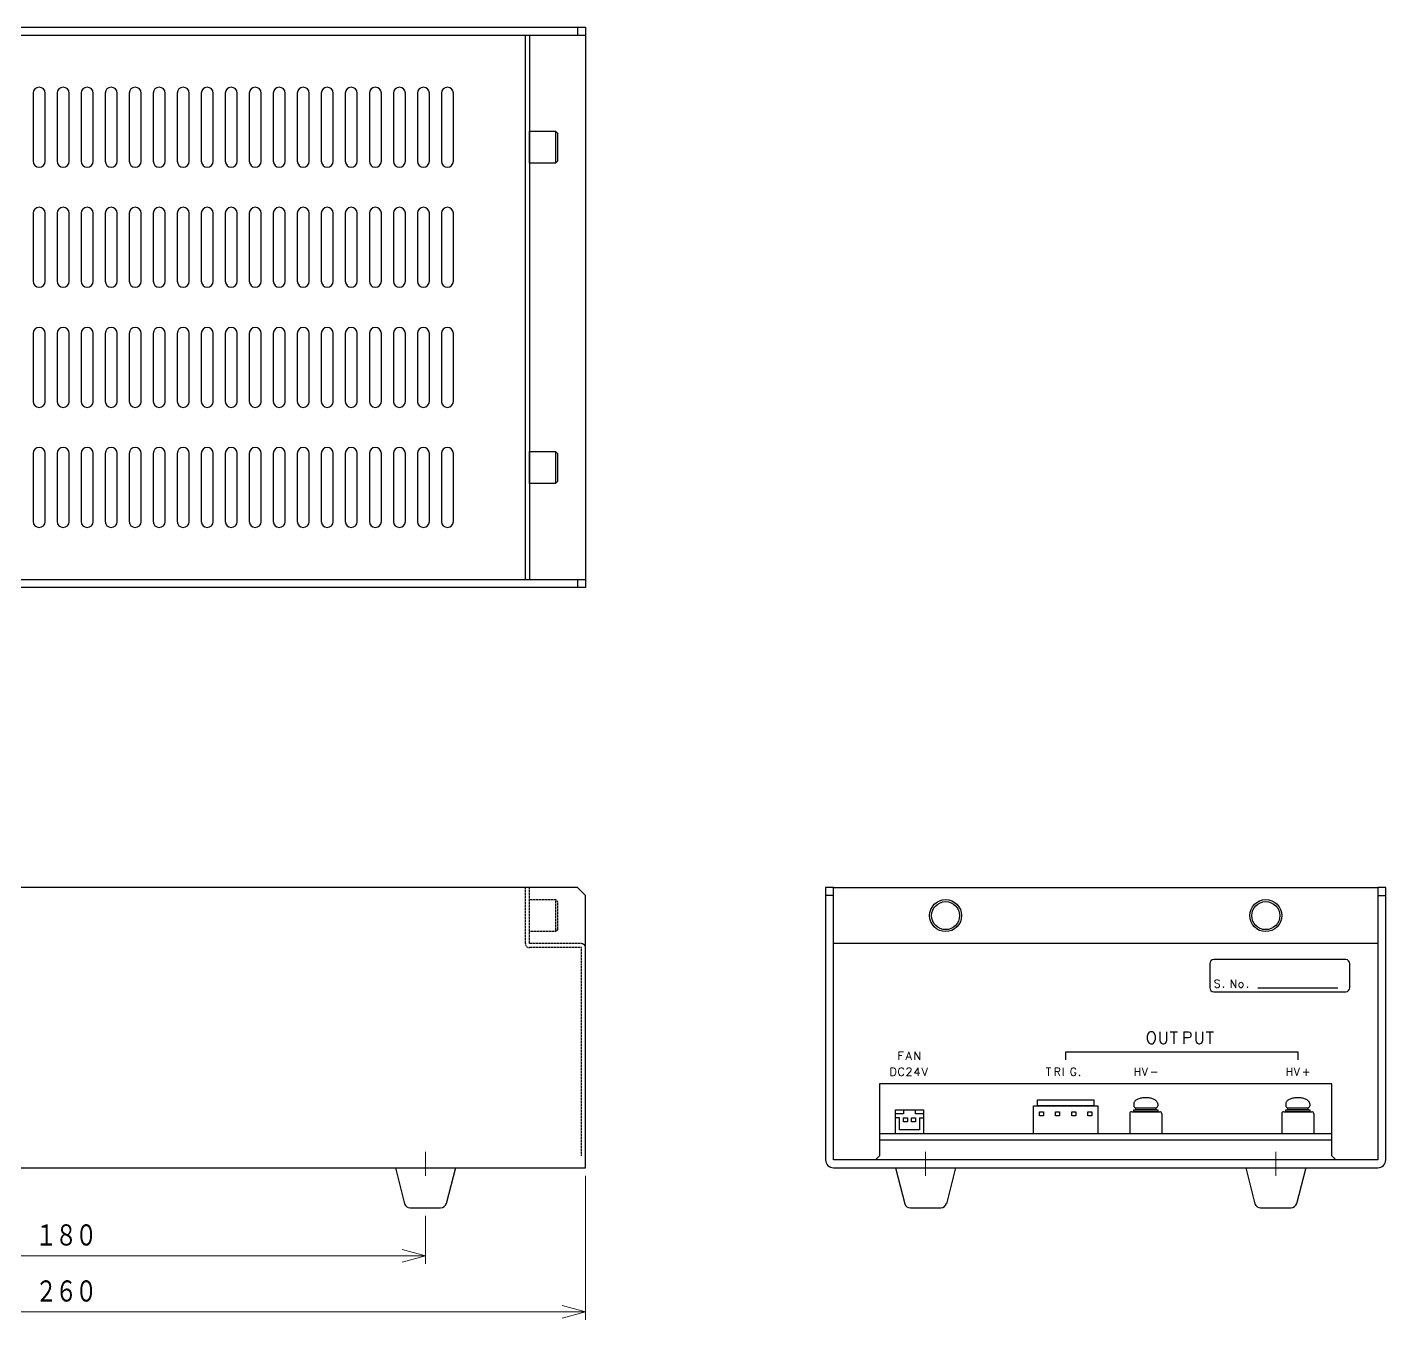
# Model space of a CAD drawing. Header units: millimetres. Extents: x 271 to 951, y 215 to 538.
# Drawn here: x 611.9 to 951.4, y 214.9 to 537.9 of the extents above; entities that cross this region are included whole.
import ezdxf

# ---------------------------------------------------------------- set-up
doc = ezdxf.new("R2010")
doc.units = ezdxf.units.MM
doc.linetypes.add('HIDDEN', pattern=[0.375, 0.25, -0.125])
doc.layers.get('0').update_dxf_attribs({"lineweight": 30})
doc.layers.add('寸法', color=7, linetype='Continuous', lineweight=15)
doc.styles.add('BIGFONT', font='txt.shx', dxfattribs={"bigfont": 'bigfont'})
doc.styles.get("Standard").update_dxf_attribs({"font": 'txt', "bigfont": 'extfont2.shx'})

# ---------------------------------------------------------------- blocks, each defined once
blk = doc.blocks.new('A$C66E8137D')
for p, q in [((220, 283), (480, 283)), ((478, 283), (478, 281)), ((480, 283), (480, 143)), ((220, 281), (480, 281)), ((465, 145), (465, 281)), ((466, 281), (466, 145)), ((342, 266.5), (342, 249.5)), ((345, 249.5), (345, 266.5)), ((348, 266.5), (348, 249.5)), ((351, 249.5), (351, 266.5)), ((354, 266.5), (354, 249.5)), ((357, 249.5), (357, 266.5)), ((360, 266.5), (360, 249.5)), ((363, 249.5), (363, 266.5)), ((366, 266.5), (366, 249.5)), ((369, 249.5), (369, 266.5)), ((372, 266.5), (372, 249.5)), ((375, 249.5), (375, 266.5)), ((378, 266.5), (378, 249.5)), ((381, 249.5), (381, 266.5)), ((384, 266.5), (384, 249.5)), ((387, 249.5), (387, 266.5)), ((390, 266.5), (390, 249.5)), ((393, 249.5), (393, 266.5)), ((396, 266.5), (396, 249.5)), ((399, 249.5), (399, 266.5)), ((402, 266.5), (402, 249.5)), ((405, 249.5), (405, 266.5)), ((408, 266.5), (408, 249.5)), ((411, 249.5), (411, 266.5)), ((414, 266.5), (414, 249.5)), ((417, 249.5), (417, 266.5)), ((420, 266.5), (420, 249.5)), ((423, 249.5), (423, 266.5)), ((426, 266.5), (426, 249.5)), ((429, 249.5), (429, 266.5)), ((432, 266.5), (432, 249.5)), ((435, 249.5), (435, 266.5)), ((438, 266.5), (438, 249.5)), ((441, 249.5), (441, 266.5)), ((444, 266.5), (444, 249.5)), ((447, 249.5), (447, 266.5)), ((466, 249), (466, 257)), ((466, 257), (472.5, 257)), ((473, 256.5), (472.5, 257)), ((472.5, 257), (472.5, 249)), ((473, 256.5), (473, 249.5)), ((472.5, 249), (466, 249)), ((473, 249.5), (472.5, 249)), ((342, 236.5), (342, 219.5)), ((345, 219.5), (345, 236.5)), ((348, 236.5), (348, 219.5)), ((351, 219.5), (351, 236.5)), ((354, 236.5), (354, 219.5)), ((357, 219.5), (357, 236.5)), ((360, 236.5), (360, 219.5)), ((363, 219.5), (363, 236.5)), ((366, 236.5), (366, 219.5)), ((369, 219.5), (369, 236.5)), ((372, 236.5), (372, 219.5)), ((375, 219.5), (375, 236.5)), ((378, 236.5), (378, 219.5)), ((381, 219.5), (381, 236.5)), ((384, 236.5), (384, 219.5)), ((387, 219.5), (387, 236.5)), ((390, 236.5), (390, 219.5)), ((393, 219.5), (393, 236.5)), ((396, 236.5), (396, 219.5)), ((399, 219.5), (399, 236.5)), ((402, 236.5), (402, 219.5)), ((405, 219.5), (405, 236.5)), ((408, 236.5), (408, 219.5)), ((411, 219.5), (411, 236.5)), ((414, 236.5), (414, 219.5)), ((417, 219.5), (417, 236.5)), ((420, 236.5), (420, 219.5)), ((423, 219.5), (423, 236.5)), ((426, 236.5), (426, 219.5)), ((429, 219.5), (429, 236.5)), ((432, 236.5), (432, 219.5)), ((435, 219.5), (435, 236.5)), ((438, 236.5), (438, 219.5)), ((441, 219.5), (441, 236.5)), ((444, 236.5), (444, 219.5)), ((447, 219.5), (447, 236.5)), ((342, 206.5), (342, 189.5)), ((345, 189.5), (345, 206.5)), ((348, 206.5), (348, 189.5)), ((351, 189.5), (351, 206.5)), ((354, 206.5), (354, 189.5)), ((357, 189.5), (357, 206.5)), ((360, 206.5), (360, 189.5)), ((363, 189.5), (363, 206.5)), ((366, 206.5), (366, 189.5)), ((369, 189.5), (369, 206.5)), ((372, 206.5), (372, 189.5)), ((375, 189.5), (375, 206.5)), ((378, 206.5), (378, 189.5)), ((381, 189.5), (381, 206.5)), ((384, 206.5), (384, 189.5)), ((387, 189.5), (387, 206.5)), ((390, 206.5), (390, 189.5)), ((393, 189.5), (393, 206.5)), ((396, 206.5), (396, 189.5)), ((399, 189.5), (399, 206.5)), ((402, 206.5), (402, 189.5)), ((405, 189.5), (405, 206.5)), ((408, 206.5), (408, 189.5)), ((411, 189.5), (411, 206.5)), ((414, 206.5), (414, 189.5)), ((417, 189.5), (417, 206.5)), ((420, 206.5), (420, 189.5)), ((423, 189.5), (423, 206.5)), ((426, 206.5), (426, 189.5)), ((429, 189.5), (429, 206.5)), ((432, 206.5), (432, 189.5)), ((435, 189.5), (435, 206.5)), ((438, 206.5), (438, 189.5)), ((441, 189.5), (441, 206.5)), ((444, 206.5), (444, 189.5)), ((447, 189.5), (447, 206.5)), ((466, 169), (466, 177)), ((466, 177), (472.5, 177)), ((473, 176.5), (472.5, 177)), ((472.5, 177), (472.5, 169)), ((342, 176.5), (342, 159.5)), ((345, 159.5), (345, 176.5)), ((348, 176.5), (348, 159.5)), ((351, 159.5), (351, 176.5)), ((354, 176.5), (354, 159.5)), ((357, 159.5), (357, 176.5)), ((360, 176.5), (360, 159.5)), ((363, 159.5), (363, 176.5)), ((366, 176.5), (366, 159.5)), ((369, 159.5), (369, 176.5)), ((372, 176.5), (372, 159.5)), ((375, 159.5), (375, 176.5)), ((378, 176.5), (378, 159.5)), ((381, 159.5), (381, 176.5)), ((384, 176.5), (384, 159.5)), ((387, 159.5), (387, 176.5)), ((390, 176.5), (390, 159.5)), ((393, 159.5), (393, 176.5)), ((396, 176.5), (396, 159.5)), ((399, 159.5), (399, 176.5)), ((402, 176.5), (402, 159.5)), ((405, 159.5), (405, 176.5)), ((408, 176.5), (408, 159.5)), ((411, 159.5), (411, 176.5)), ((414, 176.5), (414, 159.5)), ((417, 159.5), (417, 176.5)), ((420, 176.5), (420, 159.5)), ((423, 159.5), (423, 176.5)), ((426, 176.5), (426, 159.5)), ((429, 159.5), (429, 176.5)), ((432, 176.5), (432, 159.5)), ((435, 159.5), (435, 176.5)), ((438, 176.5), (438, 159.5)), ((441, 159.5), (441, 176.5)), ((444, 176.5), (444, 159.5)), ((447, 159.5), (447, 176.5)), ((473, 176.5), (473, 169.5)), ((472.5, 169), (466, 169)), ((473, 169.5), (472.5, 169)), ((220, 145), (480, 145)), ((480, 143), (220, 143)), ((478, 145), (478, 143)), ((478, 68), (222, 68)), ((480, 66), (478, 68)), ((540, 68), (540, 0)), ((542, 68), (540, 68)), ((542, 0), (542, 68)), ((542, 68), (678, 68)), ((678, 68), (678, 0)), ((680, 68), (678, 68)), ((680, 0), (680, 68)), ((480, -2), (480, 66)), ((542, 66), (540, 66)), ((678, 66), (680, 66)), ((678, 54), (542, 54)), ((636, 49), (636, 43)), ((670, 50), (637, 50)), ((671, 43), (671, 49)), ((637, 42), (670, 42)), ((648, 43), (668, 43)), ((600, 25), (600, 27)), ((600, 27), (658, 27)), ((658, 27), (658, 25)), ((553.5, 19), (553.5, 1)), ((666.5, 19), (553.5, 19)), ((666.5, 1), (666.5, 19)), ((593, 15), (607, 15)), ((593, 13.5), (593, 15)), ((607, 15), (607, 13.5)), ((617, 14), (617, 13.5)), ((623, 14), (623, 13.5)), ((655, 14), (655, 13.5)), ((661, 14), (661, 13.5)), ((557.5, 12.5), (564.5, 12.5)), ((557.5, 6.5), (557.5, 12.5)), ((557.5, 12.5), (559.5, 12.5)), ((557.5, 11.5), (557.5, 12.5)), ((559.5, 11.5), (557.5, 11.5)), ((558.5, 10.5), (557.5, 10.5)), ((558.5, 7.5), (558.5, 10.5)), ((559.5, 12.5), (559.5, 11.5)), ((559.5, 10.5), (560.5, 10.5)), ((559.5, 9.5), (559.5, 10.5)), ((560.5, 10.5), (560.5, 9.5)), ((561.5, 10.5), (562.5, 10.5)), ((561.5, 9.5), (561.5, 10.5)), ((562.5, 12.5), (564.5, 12.5)), ((562.5, 11.5), (562.5, 12.5)), ((564.5, 11.5), (562.5, 11.5)), ((562.5, 10.5), (562.5, 9.5)), ((563.5, 10.5), (564.5, 10.5)), ((563.5, 10.5), (563.5, 7.5)), ((564.5, 12.5), (564.5, 6.5)), ((564.5, 12.5), (564.5, 11.5)), ((592, 13.5), (608, 13.5)), ((592, 6.5), (592, 13.5)), ((607, 13.5), (593, 13.5)), ((593.5, 12), (594.5, 12)), ((593.5, 11), (593.5, 12)), ((594.5, 11), (593.5, 11)), ((594.5, 12), (594.5, 11)), ((597.5, 12), (598.5, 12)), ((597.5, 11), (597.5, 12)), ((598.5, 11), (597.5, 11)), ((598.5, 12), (598.5, 11)), ((601.5, 12), (602.5, 12)), ((601.5, 11), (601.5, 12)), ((602.5, 11), (601.5, 11)), ((602.5, 12), (602.5, 11)), ((605.5, 12), (606.5, 12)), ((605.5, 11), (605.5, 12)), ((606.5, 11), (605.5, 11)), ((606.5, 12), (606.5, 11)), ((608, 13.5), (608, 6.5)), ((616, 11.5), (616, 6.5)), ((616.5, 12), (623.5, 12)), ((617, 12.5), (623, 12.5)), ((617, 12), (617, 12.5)), ((623, 12), (617, 12)), ((617.5, 13), (622.5, 13)), ((617.5, 12.5), (617.5, 13)), ((622.5, 12.5), (617.5, 12.5)), ((622.5, 13), (622.5, 12.5)), ((623, 12.5), (623, 12)), ((624, 11.5), (624, 6.5)), ((654, 11.5), (654, 6.5)), ((654.5, 12), (661.5, 12)), ((655, 12.5), (661, 12.5)), ((655, 12), (655, 12.5)), ((661, 12), (655, 12)), ((655.5, 13), (660.5, 13)), ((655.5, 12.5), (655.5, 13)), ((660.5, 12.5), (655.5, 12.5)), ((660.5, 13), (660.5, 12.5)), ((661, 12.5), (661, 12)), ((662, 11.5), (662, 6.5)), ((563.5, 7.5), (558.5, 7.5)), ((560.5, 9.5), (559.5, 9.5)), ((562.5, 9.5), (561.5, 9.5)), ((666.5, 6.5), (553.5, 6.5)), ((553.5, 6.5), (553.5, 5)), ((553.5, 5), (666.5, 5)), ((564.5, 6.5), (557.5, 6.5)), ((608, 6.5), (592, 6.5)), ((666.5, 5), (666.5, 6.5)), ((678, 0), (542, 0)), ((553.5, 1), (552.5, 0)), ((666.5, 1), (667.5, 0)), ((220, -2), (480, -2)), ((432.5, -2), (447.5, -2)), ((432.5, -2), (434.8, -11)), ((447.5, -2), (445.2, -11)), ((542, -2), (678, -2)), ((557.5, -2), (572.5, -2)), ((557.5, -2), (559.8, -11)), ((572.5, -2), (570.2, -11)), ((645, -2), (660, -2)), ((645, -2), (647.3, -11)), ((660, -2), (657.7, -11)), ((436.2, -12), (443.8, -12)), ((561.2, -12), (568.8, -12)), ((648.7, -12), (656.3, -12))]:
    blk.add_line(p, q)
at = {"linetype": 'HIDDEN'}
for p, q in [((465, 54), (465, 68)), ((466, 54), (466, 68)), ((466, 57), (466, 65)), ((466, 65), (472.5, 65)), ((473, 64.5), (472.5, 65)), ((472.5, 65), (472.5, 57)), ((473, 64.5), (473, 57.5)), ((472.5, 57), (466, 57)), ((473, 57.5), (472.5, 57)), ((479, 54), (466, 54)), ((479, 53), (466, 53)), ((479, 1), (479, 53))]:
    blk.add_line(p, q, dxfattribs=at)
for points in [[(623, 14), (622.9886, 14.1308), (622.9544, 14.2605), (622.8978, 14.3883), (622.8191, 14.5131), (622.7189, 14.634), (622.5981, 14.75), (622.4575, 14.8604), (622.2981, 14.9642), (622.1213, 15.0607), (621.9284, 15.1491), (621.7207, 15.2288), (621.5, 15.2991), (621.2679, 15.3595), (621.0261, 15.4096), (620.7765, 15.4489), (620.5209, 15.4772), (620.2615, 15.4943), (620, 15.5), (619.7385, 15.4943), (619.4791, 15.4772), (619.2235, 15.4489), (618.9739, 15.4096), (618.7321, 15.3595), (618.5, 15.2991), (618.2793, 15.2288), (618.0716, 15.1491), (617.8787, 15.0607), (617.7019, 14.9642), (617.5425, 14.8604), (617.4019, 14.75), (617.2811, 14.634), (617.1809, 14.5131), (617.1022, 14.3883), (617.0456, 14.2605), (617.0114, 14.1308), (617, 14)], [(661, 14), (660.9886, 14.1308), (660.9544, 14.2605), (660.8978, 14.3883), (660.8191, 14.5131), (660.7189, 14.634), (660.5981, 14.75), (660.4575, 14.8604), (660.2981, 14.9642), (660.1213, 15.0607), (659.9284, 15.1491), (659.7207, 15.2288), (659.5, 15.2991), (659.2679, 15.3595), (659.0261, 15.4096), (658.7765, 15.4489), (658.5209, 15.4772), (658.2615, 15.4943), (658, 15.5), (657.7385, 15.4943), (657.4791, 15.4772), (657.2235, 15.4489), (656.9739, 15.4096), (656.7321, 15.3595), (656.5, 15.2991), (656.2793, 15.2288), (656.0716, 15.1491), (655.8787, 15.0607), (655.7019, 14.9642), (655.5425, 14.8604), (655.4019, 14.75), (655.2811, 14.634), (655.1809, 14.5131), (655.1022, 14.3883), (655.0456, 14.2605), (655.0114, 14.1308), (655, 14)]]:
    blk.add_lwpolyline(points)
for centre, radius in [((570, 61), 4), ((650, 61), 4), ((570, 61), 3.5), ((650, 61), 3.5)]:
    blk.add_circle(centre, radius)
for centre, radius, start, end in [((343.5, 266.5), 1.5, 0, 180), ((349.5, 266.5), 1.5, 0, 180), ((355.5, 266.5), 1.5, 0, 180), ((361.5, 266.5), 1.5, 0, 180), ((367.5, 266.5), 1.5, 0, 180), ((373.5, 266.5), 1.5, 0, 180), ((379.5, 266.5), 1.5, 0, 180), ((385.5, 266.5), 1.5, 0, 180), ((391.5, 266.5), 1.5, 0, 180), ((397.5, 266.5), 1.5, 0, 180), ((403.5, 266.5), 1.5, 0, 180), ((409.5, 266.5), 1.5, 0, 180), ((415.5, 266.5), 1.5, 0, 180), ((421.5, 266.5), 1.5, 0, 180), ((427.5, 266.5), 1.5, 0, 180), ((433.5, 266.5), 1.5, 0, 180), ((439.5, 266.5), 1.5, 0, 180), ((445.5, 266.5), 1.5, 0, 180), ((343.5, 249.5), 1.5, 180, 0), ((349.5, 249.5), 1.5, 180, 0), ((355.5, 249.5), 1.5, 180, 0), ((361.5, 249.5), 1.5, 180, 0), ((367.5, 249.5), 1.5, 180, 0), ((373.5, 249.5), 1.5, 180, 0), ((379.5, 249.5), 1.5, 180, 0), ((385.5, 249.5), 1.5, 180, 0), ((391.5, 249.5), 1.5, 180, 0), ((397.5, 249.5), 1.5, 180, 0), ((403.5, 249.5), 1.5, 180, 0), ((409.5, 249.5), 1.5, 180, 0), ((415.5, 249.5), 1.5, 180, 0), ((421.5, 249.5), 1.5, 180, 0), ((427.5, 249.5), 1.5, 180, 0), ((433.5, 249.5), 1.5, 180, 0), ((439.5, 249.5), 1.5, 180, 0), ((445.5, 249.5), 1.5, 180, 0), ((343.5, 236.5), 1.5, 0, 180), ((349.5, 236.5), 1.5, 0, 180), ((355.5, 236.5), 1.5, 0, 180), ((361.5, 236.5), 1.5, 0, 180), ((367.5, 236.5), 1.5, 0, 180), ((373.5, 236.5), 1.5, 0, 180), ((379.5, 236.5), 1.5, 0, 180), ((385.5, 236.5), 1.5, 0, 180), ((391.5, 236.5), 1.5, 0, 180), ((397.5, 236.5), 1.5, 0, 180), ((403.5, 236.5), 1.5, 0, 180), ((409.5, 236.5), 1.5, 0, 180), ((415.5, 236.5), 1.5, 0, 180), ((421.5, 236.5), 1.5, 0, 180), ((427.5, 236.5), 1.5, 0, 180), ((433.5, 236.5), 1.5, 0, 180), ((439.5, 236.5), 1.5, 0, 180), ((445.5, 236.5), 1.5, 0, 180), ((343.5, 219.5), 1.5, 180, 0), ((349.5, 219.5), 1.5, 180, 0), ((355.5, 219.5), 1.5, 180, 0), ((361.5, 219.5), 1.5, 180, 0), ((367.5, 219.5), 1.5, 180, 0), ((373.5, 219.5), 1.5, 180, 0), ((379.5, 219.5), 1.5, 180, 0), ((385.5, 219.5), 1.5, 180, 0), ((391.5, 219.5), 1.5, 180, 0), ((397.5, 219.5), 1.5, 180, 0), ((403.5, 219.5), 1.5, 180, 0), ((409.5, 219.5), 1.5, 180, 0), ((415.5, 219.5), 1.5, 180, 0), ((421.5, 219.5), 1.5, 180, 0), ((427.5, 219.5), 1.5, 180, 0), ((433.5, 219.5), 1.5, 180, 0), ((439.5, 219.5), 1.5, 180, 0), ((445.5, 219.5), 1.5, 180, 0), ((343.5, 206.5), 1.5, 0, 180), ((349.5, 206.5), 1.5, 0, 180), ((355.5, 206.5), 1.5, 0, 180), ((361.5, 206.5), 1.5, 0, 180), ((367.5, 206.5), 1.5, 0, 180), ((373.5, 206.5), 1.5, 0, 180), ((379.5, 206.5), 1.5, 0, 180), ((385.5, 206.5), 1.5, 0, 180), ((391.5, 206.5), 1.5, 0, 180), ((397.5, 206.5), 1.5, 0, 180), ((403.5, 206.5), 1.5, 0, 180), ((409.5, 206.5), 1.5, 0, 180), ((415.5, 206.5), 1.5, 0, 180), ((421.5, 206.5), 1.5, 0, 180), ((427.5, 206.5), 1.5, 0, 180), ((433.5, 206.5), 1.5, 0, 180), ((439.5, 206.5), 1.5, 0, 180), ((445.5, 206.5), 1.5, 0, 180), ((343.5, 189.5), 1.5, 180, 0), ((349.5, 189.5), 1.5, 180, 0), ((355.5, 189.5), 1.5, 180, 0), ((361.5, 189.5), 1.5, 180, 0), ((367.5, 189.5), 1.5, 180, 0), ((373.5, 189.5), 1.5, 180, 0), ((379.5, 189.5), 1.5, 180, 0), ((385.5, 189.5), 1.5, 180, 0), ((391.5, 189.5), 1.5, 180, 0), ((397.5, 189.5), 1.5, 180, 0), ((403.5, 189.5), 1.5, 180, 0), ((409.5, 189.5), 1.5, 180, 0), ((415.5, 189.5), 1.5, 180, 0), ((421.5, 189.5), 1.5, 180, 0), ((427.5, 189.5), 1.5, 180, 0), ((433.5, 189.5), 1.5, 180, 0), ((439.5, 189.5), 1.5, 180, 0), ((445.5, 189.5), 1.5, 180, 0), ((343.5, 176.5), 1.5, 0, 180), ((349.5, 176.5), 1.5, 0, 180), ((355.5, 176.5), 1.5, 0, 180), ((361.5, 176.5), 1.5, 0, 180), ((367.5, 176.5), 1.5, 0, 180), ((373.5, 176.5), 1.5, 0, 180), ((379.5, 176.5), 1.5, 0, 180), ((385.5, 176.5), 1.5, 0, 180), ((391.5, 176.5), 1.5, 0, 180), ((397.5, 176.5), 1.5, 0, 180), ((403.5, 176.5), 1.5, 0, 180), ((409.5, 176.5), 1.5, 0, 180), ((415.5, 176.5), 1.5, 0, 180), ((421.5, 176.5), 1.5, 0, 180), ((427.5, 176.5), 1.5, 0, 180), ((433.5, 176.5), 1.5, 0, 180), ((439.5, 176.5), 1.5, 0, 180), ((445.5, 176.5), 1.5, 0, 180), ((343.5, 159.5), 1.5, 180, 0), ((349.5, 159.5), 1.5, 180, 0), ((355.5, 159.5), 1.5, 180, 0), ((361.5, 159.5), 1.5, 180, 0), ((367.5, 159.5), 1.5, 180, 0), ((373.5, 159.5), 1.5, 180, 0), ((379.5, 159.5), 1.5, 180, 0), ((385.5, 159.5), 1.5, 180, 0), ((391.5, 159.5), 1.5, 180, 0), ((397.5, 159.5), 1.5, 180, 0), ((403.5, 159.5), 1.5, 180, 0), ((409.5, 159.5), 1.5, 180, 0), ((415.5, 159.5), 1.5, 180, 0), ((421.5, 159.5), 1.5, 180, 0), ((427.5, 159.5), 1.5, 180, 0), ((433.5, 159.5), 1.5, 180, 0), ((439.5, 159.5), 1.5, 180, 0), ((445.5, 159.5), 1.5, 180, 0), ((637, 49), 1, 90, 180), ((670, 49), 1, 0, 90), ((637, 43), 1, 180, 270), ((670, 43), 1, 270, 0), ((616.5, 11.5), 0.5, 90, 180), ((617.5, 13.5), 0.5, 180, 270), ((622.5, 13.5), 0.5, 270, 0), ((623.5, 11.5), 0.5, 0, 90), ((654.5, 11.5), 0.5, 90, 180), ((655.5, 13.5), 0.5, 180, 270), ((660.5, 13.5), 0.5, 270, 0), ((661.5, 11.5), 0.5, 0, 90), ((542, 0), 2, 180, 270), ((678, 0), 2, 270, 0), ((436.2, -10.5), 1.5, 199, 270), ((443.8, -10.5), 1.5, 270, 342), ((561.2, -10.5), 1.5, 199, 270), ((568.8, -10.5), 1.5, 270, 342), ((648.7, -10.5), 1.5, 199, 270), ((656.3, -10.5), 1.5, 270, 342)]:
    blk.add_arc(centre, radius, start, end)
for centre, start, end in [((466, 54), 180, 270), ((479, 53), 0, 90)]:
    blk.add_arc(centre, 1, start, end, dxfattribs=at)
for s, height, p in [('S', 2, (637, 43)), ('N', 2, (641, 43)), ('o', 2, (643, 43)), ('.', 2, (639, 43)), ('.', 2, (645, 43)), ('O', 3, (620, 29)), ('U', 3, (623, 29)), ('T', 3, (626, 29)), ('P', 3, (629, 29)), ('U', 3, (632, 29)), ('T', 3, (635, 29)), ('F', 2, (558, 25)), ('A', 2, (560, 25)), ('N', 2, (562, 25)), ('D', 2, (556, 21)), ('C', 2, (558, 21)), ('2', 2, (560, 21)), ('4', 2, (562, 21)), ('V', 2, (564, 21)), ('T', 2, (595, 21)), ('R', 2, (597, 21)), ('I', 2, (599, 21)), ('G', 2, (601, 21)), ('.', 2, (603, 21)), ('H', 2, (617, 21)), ('V', 2, (619, 21)), ('-', 2, (621, 21)), ('H', 2, (655, 21)), ('V', 2, (657, 21)), ('+', 2, (659, 21))]:
    blk.add_text(s, height=height).set_placement(p)
blk = doc.blocks.new('A$C01EC10C8')
for p, q in [((142, 72), (172, 72)), ((170, 72), (168.4471, 66.2044)), ((170, 72), (170, 2)), ((171.5529, 66.2044), (170, 72)), ((168.4471, 7.7956), (170, 2)), ((170, 2), (171.5529, 7.7956)), ((25, 0), (25, 6)), ((115, 6), (115, 0)), ((260, 6), (260, 0)), ((440, 6), (440, 0)), ((565, 6), (565, 0)), ((652.5, 0), (652.5, 6)), ((0, 0), (0, -36)), ((140, -36), (140, 0)), ((172, 2), (142, 2)), ((220, 0), (220, -36)), ((480, -36), (480, 0)), ((25, -22), (25, -10)), ((115, -10), (115, -22)), ((260, -10), (260, -22)), ((440, -10), (440, -22)), ((5.7956, -18.4471), (0, -20)), ((25, -20), (0, -20)), ((0, -20), (5.7956, -21.5529)), ((25, -20), (19.2044, -18.4471)), ((19.2044, -21.5529), (25, -20)), ((30.7956, -18.4471), (25, -20)), ((115, -20), (25, -20)), ((25, -20), (30.7956, -21.5529)), ((115, -20), (109.2044, -18.4471)), ((109.2044, -21.5529), (115, -20)), ((225.7956, -18.4471), (220, -20)), ((220, -20), (260, -20)), ((220, -20), (225.7956, -21.5529)), ((260, -20), (254.2044, -18.4471)), ((254.2044, -21.5529), (260, -20)), ((265.7956, -18.4471), (260, -20)), ((260, -20), (440, -20)), ((260, -20), (265.7956, -21.5529)), ((440, -20), (434.2044, -18.4471)), ((434.2044, -21.5529), (440, -20)), ((5.7956, -32.4471), (0, -34)), ((140, -34), (134.2044, -32.4471)), ((225.7956, -32.4471), (220, -34)), ((480, -34), (474.2044, -32.4471)), ((0, -34), (140, -34)), ((0, -34), (5.7956, -35.5529)), ((134.2044, -35.5529), (140, -34)), ((220, -34), (480, -34)), ((220, -34), (225.7956, -35.5529)), ((474.2044, -35.5529), (480, -34))]:
    blk.add_line(p, q)
at = {"style": 'BIGFONT', "width": 0.833}
for s, p in [('０', (168, 37)), ('７', (168, 31.9999))]:
    blk.add_text(s, height=6, rotation=90, dxfattribs=at).set_placement(p)
for s, p in [('２', (7.4999, -18)), ('５', (12.5, -18)), ('９', (64.9999, -18)), ('０', (70, -18)), ('４', (234.9999, -18)), ('０', (240, -18)), ('１', (342.4999, -18)), ('８', (347.5, -18)), ('０', (352.5001, -18)), ('１', (62.4999, -32)), ('４', (67.5, -32)), ('０', (72.5001, -32)), ('２', (342.4999, -32)), ('６', (347.5, -32)), ('０', (352.5001, -32))]:
    blk.add_text(s, height=6, dxfattribs=at).set_placement(p)

msp = doc.modelspace()

# ---------------------------------------------------------------- block references
msp.add_blockref('A$C66E8137D', (271.39, 254.91))
at = {"layer": '寸法'}
msp.add_blockref('A$C01EC10C8', (271.39, 250.91), dxfattribs=at)

doc.saveas('drawing.dxf')
